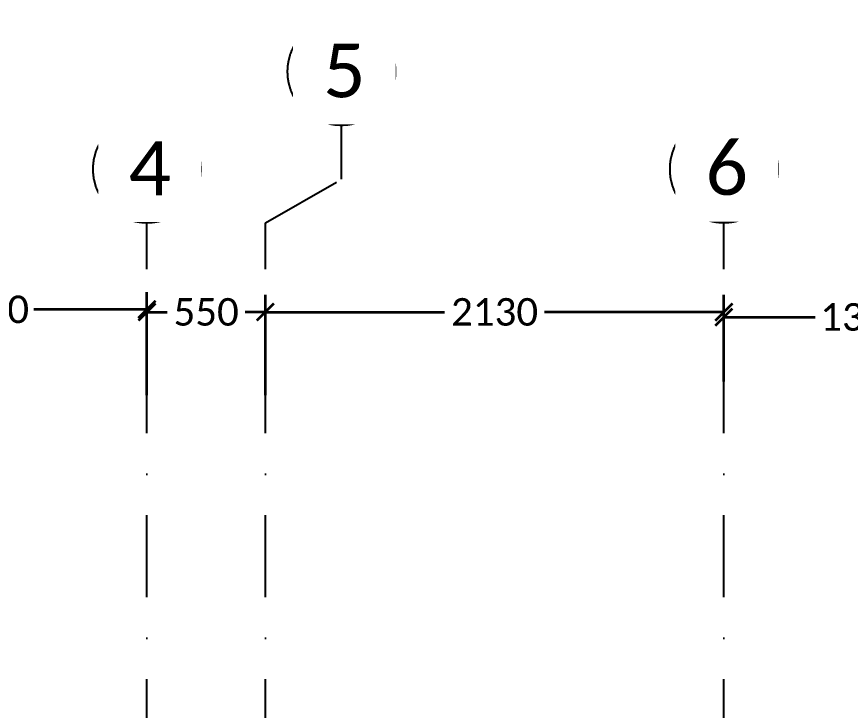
# Model space of a CAD drawing. Header units: millimetres. Extents: x -10000 to 124200, y -12045 to 23620.
# Drawn here: x 37390 to 41263, y 13754 to 16979 of the extents above; entities that cross this region are included whole.
import ezdxf

# ---------------------------------------------------------------- set-up
doc = ezdxf.new("R2010")
doc.units = ezdxf.units.MM
doc.header["$LTSCALE"] = 150
doc.linetypes.add('DASHDOTX2', pattern=[50.8, 25.4, -12.7, 0, -12.7])
doc.linetypes.add('HIDDENX2', pattern=[19.05, 12.7, -6.35])
doc.layers.add('ad-Dimension', color=5, linetype='Continuous', lineweight=0, true_color=0x0000ff)
doc.layers.add('ad-Framing', color=30, linetype='Continuous', lineweight=35, true_color=0xff7f00)
doc.layers.add('ad-Grid', color=8, linetype='DASHDOTX2')
doc.layers.add('ad-Text main', color=7, linetype='Continuous')
doc.styles.add('ROMANS-TITLE', font='arial.ttf', dxfattribs={"width": 0.8})
doc.styles.get("Standard").update_dxf_attribs({"font": 'calibril.ttf'})
doc.dimstyles.new('A-75-DIM-INT (Framing)', dxfattribs={"dimscale": 100, "dimtxt": 1.5, "dimasz": 1, "dimexe": 0, "dimexo": 0, "dimgap": 0.5, "dimtad": 0, "dimdec": 0, "dimdsep": 46, "dimtxsty": 'ROMANS-TITLE', "dimblk": 'ARCHTICK', "dimcen": 0.025, "dimclrd": 5, "dimclre": 5, "dimclrt": 256, "dimazin": 2, "dimtfac": 1, "dimtdec": 0, "dimtmove": 1, "dimatfit": 0, "dimldrblk": 'ARCHTICK', "dimfxl": 1, "dimtfill": 1, "dimtolj": 1, "dimtzin": 0, "dimarcsym": 0})

# ---------------------------------------------------------------- blocks, each defined once
blk = doc.blocks.new('_ArchTick')
at = {"color": 0, "linetype": 'ByBlock', "const_width": 0.15}
blk.add_lwpolyline([(-0.5, -0.5), (0.5, 0.5)], dxfattribs=at)
blk = doc.blocks.new('*D258')
at = {"layer": 'ad-Dimension', "lineweight": -2}
for p, q in [((2945, 15282.3), (2945, 15697.7)), ((4445, 15282.3), (4445, 15697.7)), ((2945, 15617.7), (3470.1, 15617.7)), ((4445, 15617.7), (3919.9, 15617.7))]:
    blk.add_line(p, q, dxfattribs=at)
at = {"layer": 'Defpoints', "color": 0}
for p in [(4445, 15617.7), (2945, 15202.3), (4445, 15202.3)]:
    blk.add_point(p, dxfattribs=at)
at = {"layer": 'ad-Dimension', "lineweight": -2, "xscale": 80, "yscale": 80, "zscale": 80, "rotation": 180}
blk.add_blockref('_ArchTick', (2945, 15617.7), dxfattribs=at)
at = {"layer": 'ad-Dimension', "lineweight": -2, "xscale": 80, "yscale": 80, "zscale": 80}
blk.add_blockref('_ArchTick', (4445, 15617.7), dxfattribs=at)
at = {"layer": 'ad-Dimension', "insert": (3695, 15617.7), "char_height": 128, "attachment_point": 5, "bg_fill": 3, "box_fill_scale": 1.1, "bg_fill_color": 257, "bg_fill_transparency": 0}
blk.add_mtext('\\A1;1500', dxfattribs=at)
blk = doc.blocks.new('*D259')
at = {"layer": 'ad-Dimension', "lineweight": -2}
for p, q in [((4445, 15219.9), (4445, 15685.8)), ((4995, 15305.7), (4995, 15685.8)), ((4445, 15605.8), (4538.8, 15605.8)), ((4995, 15605.8), (4901.2, 15605.8))]:
    blk.add_line(p, q, dxfattribs=at)
at = {"layer": 'Defpoints', "color": 0}
for p in [(4995, 15605.8), (4995, 15225.7), (4445, 15139.9)]:
    blk.add_point(p, dxfattribs=at)
at = {"layer": 'ad-Dimension', "lineweight": -2, "xscale": 80, "yscale": 80, "zscale": 80, "rotation": 180}
blk.add_blockref('_ArchTick', (4445, 15605.8), dxfattribs=at)
at = {"layer": 'ad-Dimension', "lineweight": -2, "xscale": 80, "yscale": 80, "zscale": 80}
blk.add_blockref('_ArchTick', (4995, 15605.8), dxfattribs=at)
at = {"layer": 'ad-Dimension', "insert": (4720, 15605.8), "char_height": 128, "attachment_point": 5, "bg_fill": 3, "box_fill_scale": 1.1, "bg_fill_color": 257, "bg_fill_transparency": 0}
blk.add_mtext('\\A1;550', dxfattribs=at)
blk = doc.blocks.new('*D260')
at = {"layer": 'ad-Dimension', "lineweight": -2}
for p, q in [((4995, 15219.9), (4995, 15685.8)), ((7125, 15305.7), (7125, 15685.8)), ((4995, 15605.8), (5828, 15605.8)), ((7125, 15605.8), (6292, 15605.8))]:
    blk.add_line(p, q, dxfattribs=at)
at = {"layer": 'Defpoints', "color": 0}
for p in [(7125, 15605.8), (7125, 15225.7), (4995, 15139.9)]:
    blk.add_point(p, dxfattribs=at)
at = {"layer": 'ad-Dimension', "lineweight": -2, "xscale": 80, "yscale": 80, "zscale": 80, "rotation": 180}
blk.add_blockref('_ArchTick', (4995, 15605.8), dxfattribs=at)
at = {"layer": 'ad-Dimension', "lineweight": -2, "xscale": 80, "yscale": 80, "zscale": 80}
blk.add_blockref('_ArchTick', (7125, 15605.8), dxfattribs=at)
at = {"layer": 'ad-Dimension', "insert": (6060, 15605.8), "char_height": 128, "attachment_point": 5, "bg_fill": 3, "box_fill_scale": 1.1, "bg_fill_color": 257, "bg_fill_transparency": 0}
blk.add_mtext('\\A1;2130', dxfattribs=at)
blk = doc.blocks.new('*D261')
at = {"layer": 'ad-Dimension', "lineweight": -2}
for p, q in [((7125, 15282.3), (7125, 15662.4)), ((8425, 15282.3), (8425, 15662.4)), ((7125, 15582.4), (7550.1, 15582.4)), ((8425, 15582.4), (7999.9, 15582.4))]:
    blk.add_line(p, q, dxfattribs=at)
at = {"layer": 'Defpoints', "color": 0}
for p in [(8425, 15582.4), (7125, 15202.3), (8425, 15202.3)]:
    blk.add_point(p, dxfattribs=at)
at = {"layer": 'ad-Dimension', "lineweight": -2, "xscale": 80, "yscale": 80, "zscale": 80, "rotation": 180}
blk.add_blockref('_ArchTick', (7125, 15582.4), dxfattribs=at)
at = {"layer": 'ad-Dimension', "lineweight": -2, "xscale": 80, "yscale": 80, "zscale": 80}
blk.add_blockref('_ArchTick', (8425, 15582.4), dxfattribs=at)
at = {"layer": 'ad-Dimension', "insert": (7775, 15582.4), "char_height": 128, "attachment_point": 5, "bg_fill": 3, "box_fill_scale": 1.1, "bg_fill_color": 257, "bg_fill_transparency": 0}
blk.add_mtext('\\A1;1300', dxfattribs=at)
blk = doc.blocks.new('1625E_Grid')
at = {"layer": 'ad-Grid', "ltscale": 0.1}
for points in [[(5348.6, -4463.6), (5348.6, -4213.6), (4995, -4010), (4995, 16020), (5348.6, 16223.6), (5348.6, 16473.6)], [(4445, -4010), (4445, 16020)], [(7125, -4010), (7125, 16020)]]:
    blk.add_lwpolyline(points, dxfattribs=at)
at = {"layer": 'ad-Grid', "color": 7, "linetype": 'ByBlock'}
for centre in [(5348.6, 16723.6), (4445, 16270), (7125, 16270)]:
    blk.add_circle(centre, 250, dxfattribs=at)
at = {"layer": 'ad-Text main', "char_height": 250, "width": 227.385, "attachment_point": 5, "bg_fill": 2}
for s, insert in [('{\\fCalibri|b0|i0|c0|p34;5}', (5362, 16727.6)), ('{\\fCalibri|b0|i0|c0|p34;4}', (4458.5, 16274)), ('{\\fCalibri|b0|i0|c0|p34;6}', (7138.5, 16274))]:
    blk.add_mtext(s, dxfattribs=dict(at, insert=insert))
at = {"layer": 'ad-Dimension'}
dim = blk.add_linear_dim(base=(4445, 15617.7), p1=(2945, 15202.3), p2=(4445, 15202.3), dimstyle='A-75-DIM-INT (Framing)', override={"dimscale": 80, "dimblk": 'ArchTick', "dimclrd": 256, "dimclre": 256, "dimfxl": 10, "dimtfill": 1, "dimtfillclr": 0}, dxfattribs=at)
dim.commit()
dim.dimension.update_dxf_attribs({"geometry": '*D258', "text_midpoint": (3695, 15617.7)})
dim = blk.add_linear_dim(base=(4995, 15605.8), p1=(4445, 15139.9), p2=(4995, 15225.7), dimstyle='A-75-DIM-INT (Framing)', override={"dimscale": 80, "dimblk": 'ArchTick', "dimclrd": 256, "dimclre": 256, "dimfxl": 10, "dimtfill": 1, "dimtfillclr": 0}, dxfattribs=at)
dim.commit()
dim.dimension.update_dxf_attribs({"geometry": '*D259', "text_midpoint": (4720, 15605.8)})
dim = blk.add_linear_dim(base=(7125, 15605.8), p1=(4995, 15139.9), p2=(7125, 15225.7), dimstyle='A-75-DIM-INT (Framing)', override={"dimscale": 80, "dimblk": 'ArchTick', "dimclrd": 256, "dimclre": 256, "dimfxl": 10, "dimtfill": 1, "dimtfillclr": 0}, dxfattribs=at)
dim.commit()
dim.dimension.update_dxf_attribs({"geometry": '*D260', "text_midpoint": (6060, 15605.8)})
dim = blk.add_linear_dim(base=(8425, 15582.4), p1=(7125, 15202.3), p2=(8425, 15202.3), dimstyle='A-75-DIM-INT (Framing)', override={"dimscale": 80, "dimblk": 'ArchTick', "dimclrd": 256, "dimclre": 256, "dimfxl": 10, "dimtfill": 1, "dimtfillclr": 0}, dxfattribs=at)
dim.commit()
dim.dimension.update_dxf_attribs({"geometry": '*D261', "text_midpoint": (7775, 15582.4)})

msp = doc.modelspace()

# ---------------------------------------------------------------- block references
at = {"layer": 'ad-Framing', "linetype": 'HIDDENX2', "ltscale": 0.09}
msp.add_blockref('1625E_Grid', (33550, 0), dxfattribs=at)

doc.saveas('drawing.dxf')
